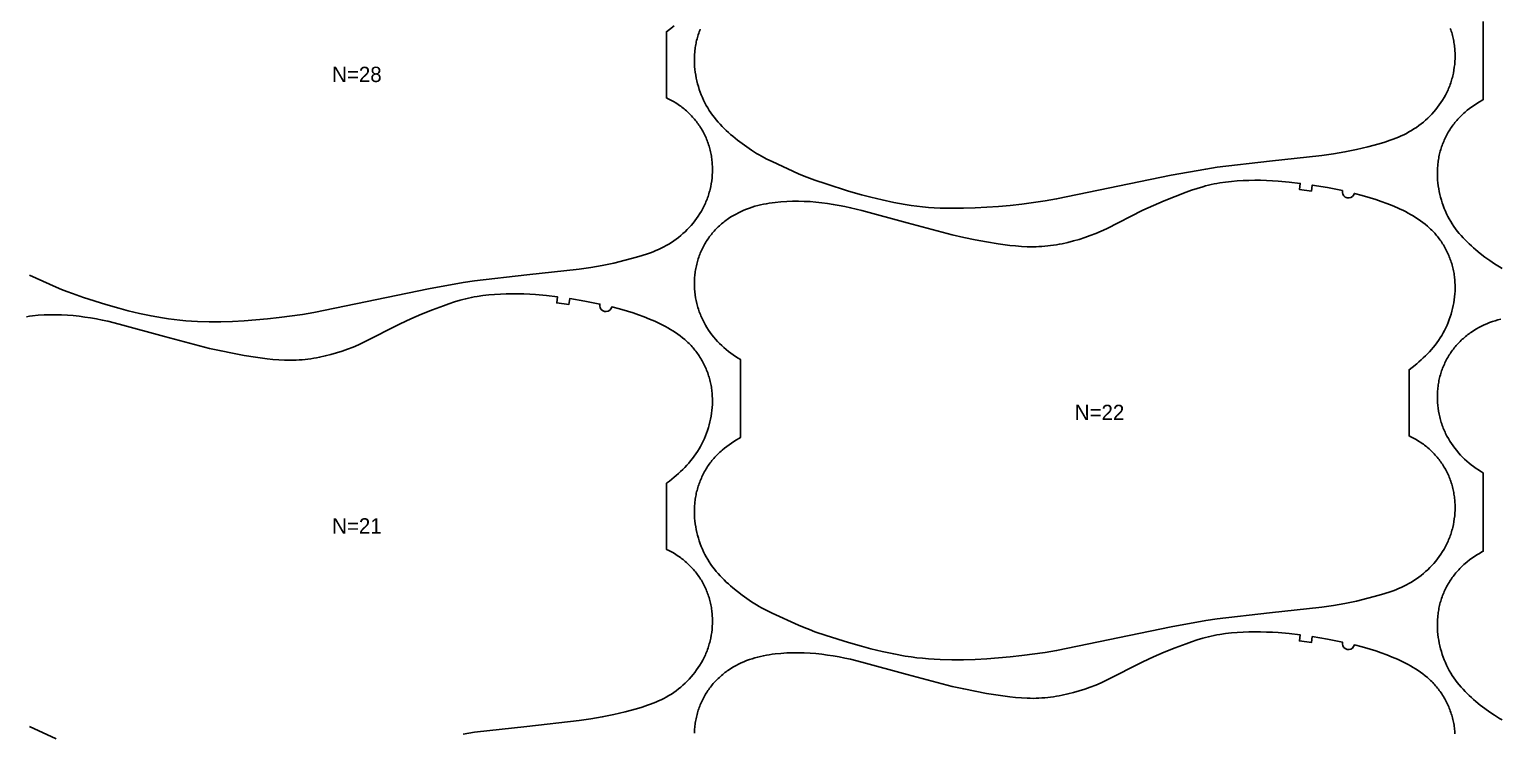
# Model space of a CAD drawing. Header units: inches. Extents: x 0 to 1954, y 0 to 1079.
# Drawn here: x 994.7 to 1474.4, y 307.9 to 537.3 of the extents above; entities that cross this region are included whole.
import ezdxf

# ---------------------------------------------------------------- set-up
doc = ezdxf.new("R2010")
doc.units = ezdxf.units.IN

msp = doc.modelspace()

# ---------------------------------------------------------------- linework, layer by layer
at = {"layer": '1'}
for points in [[(1205.0581, 538.4389), (1203.5778, 537.2338), (1202.5894, 536.4799), (1202.5894, 514.9355), (1203.1608, 514.6617), (1204.0074, 514.2218), (1204.8394, 513.7541), (1205.6554, 513.2586), (1206.454, 512.7356), (1206.8463, 512.4639), (1207.2339, 512.1854), (1207.6164, 511.9001), (1207.9937, 511.608), (1208.3656, 511.3093), (1208.732, 511.0039), (1209.0928, 510.6918), (1209.4476, 510.3731), (1209.7964, 510.0479), (1210.139, 509.716), (1210.4752, 509.3776), (1210.8049, 509.0328), (1211.128, 508.6818), (1211.4444, 508.3246), (1211.7539, 507.9615), (1212.0564, 507.5925), (1212.3518, 507.2177), (1212.64, 506.8374), (1212.9209, 506.4517), (1213.1943, 506.0607), (1213.4601, 505.6645), (1213.7183, 505.2632), (1213.9686, 504.8571), (1214.211, 504.4462), (1214.4454, 504.0308), (1214.6716, 503.6108), (1214.8895, 503.1865), (1215.0991, 502.7581), (1215.3004, 502.3257), (1215.4933, 501.8894), (1215.6778, 501.4495), (1215.854, 501.0062), (1216.0217, 500.5596), (1216.181, 500.1098), (1216.3318, 499.6572), (1216.4742, 499.2017), (1216.608, 498.7437), (1216.7333, 498.2832), (1216.8501, 497.8206), (1216.9583, 497.3558), (1217.058, 496.8892), (1217.149, 496.4208), (1217.2314, 495.9509), (1217.3051, 495.4797), (1217.3704, 495.0071), (1217.427, 494.5335), (1217.4752, 494.0589), (1217.5149, 493.5835), (1217.5461, 493.1075), (1217.5689, 492.6309), (1217.5834, 492.154), (1217.5894, 491.6769), (1217.5766, 490.7225), (1217.5307, 489.769), (1217.4519, 488.8176), (1217.3406, 487.8694), (1217.1966, 486.9256), (1217.0202, 485.9876), (1216.8113, 485.0563), (1216.6947, 484.5937), (1216.5699, 484.1332), (1216.4371, 483.6751), (1216.2962, 483.2194), (1216.1472, 482.7664), (1215.9902, 482.3162), (1215.825, 481.8689), (1215.6518, 481.4247), (1215.4706, 480.9837), (1215.2814, 480.5461), (1215.0844, 480.1118), (1214.8797, 479.6812), (1214.4477, 478.8307), (1213.9864, 477.9955), (1213.4969, 477.1762), (1212.9801, 476.3736), (1212.4369, 475.5885), (1211.8685, 474.8215), (1211.2758, 474.0735), (1210.6594, 473.3449), (1210.0203, 472.6364), (1209.359, 471.9485), (1208.6764, 471.2819), (1207.9731, 470.637), (1207.2499, 470.0144), (1206.5076, 469.4147), (1205.7468, 468.8385), (1204.9686, 468.2859), (1204.1739, 467.7572), (1203.3636, 467.2527), (1202.5386, 466.7726), (1201.7001, 466.3171), (1200.8488, 465.8864), (1199.9858, 465.4808), (1199.1121, 465.1001), (1198.2287, 464.7424), (1197.3368, 464.4054), (1196.4376, 464.0869), (1194.6218, 463.4959), (1192.7906, 462.9512), (1189.1059, 461.9512), (1185.3956, 461.0598), (1181.6597, 460.2766), (1177.901, 459.6116), (1174.1237, 459.0678), (1157.0483, 457.2096), (1139.982, 455.27), (1136.2112, 454.6821), (1124.9452, 452.6337), (1087.5626, 444.9181), (1083.7968, 444.2964), (1076.2344, 443.2512), (1072.4416, 442.8236), (1068.6404, 442.4777), (1064.8327, 442.2116), (1061.0207, 442.0207), (1057.2054, 441.9061), (1053.388, 441.876), (1049.5723, 441.9609), (1047.6664, 442.057), (1045.7629, 442.1917), (1043.8626, 442.3656), (1041.9664, 442.5794), (1040.0751, 442.8334), (1038.189, 443.1249), (1034.4332, 443.8073), (1030.7, 444.6022), (1026.9883, 445.4922), (1023.9075, 446.2975), (1019.6272, 447.5124), (1012.3492, 449.8157), (1008.7393, 451.0598), (1006.9488, 451.7197), (1005.1726, 452.4152), (1003.4131, 453.1508), (994.73, 457.1158)], [(1458.3217, 537.5876), (1458.481, 537.1378), (1458.6318, 536.6852), (1458.7742, 536.2297), (1458.908, 535.7717), (1459.0333, 535.3112), (1459.1501, 534.8486), (1459.2583, 534.3838), (1459.358, 533.9172), (1459.449, 533.4488), (1459.5314, 532.9789), (1459.6051, 532.5077), (1459.6704, 532.0351), (1459.727, 531.5615), (1459.7752, 531.0869), (1459.8149, 530.6115), (1459.8461, 530.1355), (1459.8689, 529.6589), (1459.8834, 529.182), (1459.8894, 528.7049), (1459.8766, 527.7505), (1459.8307, 526.797), (1459.7519, 525.8456), (1459.6406, 524.8974), (1459.4966, 523.9536), (1459.3202, 523.0156), (1459.1113, 522.0843), (1458.9947, 521.6217), (1458.8699, 521.1612), (1458.7371, 520.7031), (1458.5962, 520.2474), (1458.4472, 519.7944), (1458.2902, 519.3442), (1458.125, 518.8969), (1457.9518, 518.4527), (1457.7706, 518.0117), (1457.5814, 517.5741), (1457.3844, 517.1398), (1457.1797, 516.7092), (1456.7477, 515.8587), (1456.2864, 515.0235), (1455.7969, 514.2042), (1455.2801, 513.4016), (1454.7369, 512.6165), (1454.1685, 511.8495), (1453.5758, 511.1015), (1452.9594, 510.3729), (1452.3203, 509.6644), (1451.659, 508.9765), (1450.9764, 508.3099), (1450.2731, 507.665), (1449.5499, 507.0424), (1448.8076, 506.4427), (1448.0468, 505.8665), (1447.2686, 505.3139), (1446.4739, 504.7852), (1445.6636, 504.2807), (1444.8386, 503.8006), (1444.0001, 503.3451), (1443.1488, 502.9144), (1442.2858, 502.5088), (1441.4121, 502.1281), (1440.5287, 501.7704), (1439.6368, 501.4334), (1438.7376, 501.1149), (1436.9218, 500.5239), (1435.0906, 499.9792), (1431.4059, 498.9792), (1427.6956, 498.0878), (1423.9597, 497.3046), (1420.201, 496.6396), (1416.4237, 496.0958), (1399.3483, 494.2376), (1382.282, 492.298), (1378.5112, 491.7101), (1367.2452, 489.6617), (1329.8626, 481.9461), (1326.0968, 481.3244), (1318.5344, 480.2792), (1314.7416, 479.8516), (1310.9404, 479.5057), (1307.1327, 479.2396), (1303.3207, 479.0487), (1299.5054, 478.9341), (1295.688, 478.904), (1291.8723, 478.9889), (1289.9664, 479.085), (1288.0629, 479.2197), (1286.1626, 479.3936), (1284.2664, 479.6074), (1282.3751, 479.8614), (1280.489, 480.1529), (1276.7332, 480.8353), (1273, 481.6302), (1269.2883, 482.5202), (1266.2075, 483.3255), (1261.9272, 484.5404), (1254.6492, 486.8437), (1251.0393, 488.0878), (1249.2488, 488.7477), (1247.4726, 489.4432), (1245.7131, 490.1788), (1237.03, 494.1438), (1235.319, 494.9881), (1233.6338, 495.88), (1232.8036, 496.3485), (1231.9821, 496.8324), (1230.3647, 497.8438), (1228.7808, 498.9087), (1227.2297, 500.0221), (1225.7116, 501.1801), (1224.2313, 502.3852), (1223.5072, 503.0067), (1222.7948, 503.6414), (1222.0947, 504.29), (1221.4078, 504.9528), (1220.7349, 505.6304), (1220.0775, 506.3232), (1219.4373, 507.0315), (1218.816, 507.7559), (1218.2152, 508.4965), (1217.6365, 509.2539), (1217.0816, 510.0283), (1216.5522, 510.8203), (1216.0496, 511.6298), (1215.5742, 512.4561), (1215.1257, 513.298), (1214.7043, 514.1542), (1214.3099, 515.0237), (1213.9425, 515.9053), (1213.6019, 516.7977), (1213.2882, 517.6999), (1213.0015, 518.6108), (1212.742, 519.5296), (1212.5102, 520.4554), (1212.3065, 521.3877), (1212.1315, 522.3255), (1211.9854, 523.2682), (1211.8688, 524.2151), (1211.782, 525.1653), (1211.7256, 526.1181), (1211.7, 527.0724), (1211.7058, 528.0269), (1211.7436, 528.9805), (1211.814, 529.932), (1211.8615, 530.4066), (1211.9174, 530.8802), (1211.9817, 531.3527), (1212.0544, 531.8239), (1212.1358, 532.2937), (1212.2257, 532.7619), (1212.3243, 533.2284), (1212.4315, 533.693), (1212.5473, 534.1556), (1212.6716, 534.616), (1212.8043, 535.0742), (1212.9455, 535.5298), (1213.0949, 535.9829), (1213.2526, 536.4332), (1213.4185, 536.8806), (1213.5925, 537.3249)], [(1475.2036, 459.3205), (1474.3821, 459.8044), (1472.7647, 460.8158), (1471.1808, 461.8807), (1469.6297, 462.9941), (1468.1116, 464.1521), (1466.6313, 465.3572), (1465.9072, 465.9787), (1465.1948, 466.6134), (1464.4947, 467.262), (1463.8078, 467.9248), (1463.1349, 468.6024), (1462.4775, 469.2952), (1461.8373, 470.0035), (1461.216, 470.7279), (1460.6152, 471.4685), (1460.0365, 472.2259), (1459.4816, 473.0003), (1458.9522, 473.7923), (1458.4496, 474.6018), (1457.9742, 475.4281), (1457.5257, 476.27), (1457.1043, 477.1262), (1456.7099, 477.9957), (1456.3425, 478.8773), (1456.0019, 479.7697), (1455.6882, 480.6719), (1455.4015, 481.5828), (1455.142, 482.5016), (1454.9102, 483.4274), (1454.7065, 484.3597), (1454.5315, 485.2975), (1454.3854, 486.2402), (1454.2688, 487.1871), (1454.182, 488.1373), (1454.1256, 489.0901), (1454.1, 490.0444), (1454.1058, 490.9989), (1454.1436, 491.9525), (1454.214, 492.904), (1454.2615, 493.3786), (1454.3174, 493.8522), (1454.3817, 494.3247), (1454.4544, 494.7959), (1454.5358, 495.2657), (1454.6257, 495.7339), (1454.7243, 496.2004), (1454.8315, 496.665), (1454.9473, 497.1276), (1455.0716, 497.588), (1455.2043, 498.0462), (1455.3455, 498.5018), (1455.4949, 498.9549), (1455.6526, 499.4052), (1455.8185, 499.8526), (1455.9925, 500.2969), (1456.1747, 500.7381), (1456.3648, 501.1759), (1456.5629, 501.6102), (1456.7689, 502.0408), (1456.9827, 502.4677), (1457.2043, 502.8906), (1457.4336, 503.3095), (1457.6705, 503.7241), (1457.915, 504.1343), (1458.1669, 504.5399), (1458.4262, 504.9408), (1458.6928, 505.3369), (1458.9666, 505.7279), (1459.2475, 506.1137), (1459.5355, 506.4942), (1459.8305, 506.8692), (1460.1323, 507.2385), (1460.4409, 507.6021), (1460.7563, 507.9596), (1461.0782, 508.311), (1461.4067, 508.6561), (1461.7417, 508.9948), (1462.083, 509.327), (1462.4305, 509.6526), (1462.7838, 509.9719), (1463.1429, 510.285), (1463.8769, 510.8931), (1464.6306, 511.4778), (1465.4022, 512.0401), (1466.1897, 512.5812), (1466.9911, 513.1021), (1467.8045, 513.6036), (1468.6282, 514.0869), (1469.1, 514.3505), (1469.1, 539.8838)], [(993.8118, 443.5469), (994.7562, 443.686), (995.7035, 443.8062), (997.6042, 443.9948), (999.5092, 444.1214), (1001.4165, 444.1886), (1003.3246, 444.1974), (1005.2318, 444.1491), (1007.1368, 444.0452), (1009.0388, 443.8895), (1010.9367, 443.6863), (1012.8299, 443.44), (1014.7175, 443.1542), (1016.5985, 442.8289), (1018.4717, 442.4633), (1020.3361, 442.0569), (1024.039, 441.1339), (1038.7666, 437.1071), (1053.5332, 433.2253), (1057.2564, 432.384), (1060.9957, 431.6174), (1064.7488, 430.9222), (1068.5144, 430.3009), (1072.2967, 429.7881), (1074.1955, 429.5865), (1076.0984, 429.4334), (1078.0041, 429.3395), (1078.9576, 429.318), (1079.9112, 429.3154), (1080.8647, 429.3326), (1081.8179, 429.3695), (1082.7703, 429.4258), (1083.7215, 429.5012), (1084.6712, 429.5952), (1085.619, 429.7074), (1086.5645, 429.8376), (1087.5074, 429.9853), (1088.4472, 430.1502), (1089.3839, 430.3317), (1091.2472, 430.7429), (1093.0963, 431.2151), (1094.9303, 431.7443), (1096.7481, 432.3276), (1098.5476, 432.9644), (1100.3267, 433.6549), (1102.0832, 434.3995), (1103.8164, 435.1961), (1115.731, 441.2396), (1119.1963, 442.8391), (1122.7038, 444.3455), (1126.2419, 445.7764), (1129.8131, 447.1246), (1131.6133, 447.7616), (1133.4255, 448.3622), (1135.2521, 448.9136), (1136.1715, 449.1671), (1137.0953, 449.4035), (1138.0237, 449.6218), (1138.9563, 449.822), (1139.8929, 450.0047), (1140.8328, 450.1702), (1142.7211, 450.4517), (1144.6176, 450.6704), (1146.5193, 450.8303), (1148.4245, 450.9374), (1150.3321, 450.9979), (1152.2408, 451.018), (1154.1494, 451.003), (1156.0573, 450.9531), (1157.9637, 450.8677), (1159.868, 450.746), (1163.4606, 450.4217), (1167.0446, 450.0042), (1166.7947, 448.0199), (1170.7218, 447.4905), (1171.0088, 449.4698), (1175.936, 448.6252), (1180.8463, 447.6876), (1180.8463, 447.6876), (1180.803, 447.0666), (1180.9529, 446.4623), (1181.2812, 445.9334), (1181.7563, 445.5311), (1182.3321, 445.2943), (1182.9528, 445.2461), (1183.5583, 445.3911), (1184.0898, 445.7152), (1184.4959, 446.1871), (1184.7372, 446.761), (1187.307, 446.0745), (1189.861, 445.3297), (1191.6823, 444.7577), (1193.4914, 444.1486), (1195.2848, 443.4965), (1197.059, 442.7951), (1198.8105, 442.0387), (1199.6764, 441.6383), (1200.5349, 441.2225), (1201.3856, 440.7906), (1202.2279, 440.3422), (1203.0612, 439.8766), (1203.8849, 439.3933), (1204.6984, 438.8918), (1205.4998, 438.3709), (1206.2872, 437.8298), (1207.0588, 437.2675), (1207.8125, 436.6828), (1208.5466, 436.0747), (1208.9056, 435.7616), (1209.2589, 435.4423), (1209.6064, 435.1167), (1209.9477, 434.7845), (1210.2827, 434.4458), (1210.6112, 434.1007), (1210.9332, 433.7493), (1211.2485, 433.3918), (1211.5571, 433.0282), (1211.8589, 432.6589), (1212.1539, 432.2839), (1212.4419, 431.9034), (1212.7228, 431.5176), (1212.9966, 431.1266), (1213.2632, 430.7305), (1213.5225, 430.3296), (1213.7745, 429.924), (1214.0189, 429.5138), (1214.2559, 429.0992), (1214.4852, 428.6803), (1214.7067, 428.2574), (1214.9206, 427.8305), (1215.1265, 427.3999), (1215.3246, 426.9656), (1215.5148, 426.5278), (1215.6969, 426.0866), (1215.8709, 425.6423), (1216.0368, 425.1949), (1216.1945, 424.7446), (1216.344, 424.2915), (1216.4851, 423.8359), (1216.6178, 423.3777), (1216.7421, 422.9173), (1216.8579, 422.4547), (1216.9651, 421.9901), (1217.0637, 421.5236), (1217.1537, 421.0554), (1217.235, 420.5856), (1217.3077, 420.1144), (1217.372, 419.6419), (1217.4279, 419.1683), (1217.4754, 418.6937), (1217.5458, 417.7422), (1217.5836, 416.7886), (1217.5894, 415.8341), (1217.5638, 414.8798), (1217.5074, 413.927), (1217.4206, 412.9768), (1217.304, 412.0299), (1217.1579, 411.0872), (1216.9829, 410.1494), (1216.7792, 409.2171), (1216.5475, 408.2913), (1216.288, 407.3725), (1216.0012, 406.4616), (1215.6875, 405.5594), (1215.347, 404.667), (1214.9795, 403.7854), (1214.5851, 402.9159), (1214.1637, 402.0597), (1213.7153, 401.2178), (1213.2398, 400.3915), (1212.7372, 399.582), (1212.2078, 398.79), (1211.6529, 398.0156), (1211.0743, 397.2582), (1210.4734, 396.5176), (1209.8521, 395.7932), (1209.2119, 395.0849), (1208.5545, 394.3921), (1207.8816, 393.7145), (1207.1947, 393.0517), (1206.4947, 392.4031), (1205.7822, 391.7684), (1205.0581, 391.1469), (1203.5778, 389.9418), (1202.5894, 389.1879), (1202.5894, 367.6435), (1203.1608, 367.3697), (1204.0074, 366.9298), (1204.8394, 366.4621), (1205.6554, 365.9666), (1206.454, 365.4436), (1206.8463, 365.1719), (1207.2339, 364.8934), (1207.6164, 364.6081), (1207.9937, 364.316), (1208.3656, 364.0173), (1208.732, 363.7119), (1209.0928, 363.3998), (1209.4476, 363.0811), (1209.7964, 362.7559), (1210.139, 362.424), (1210.4752, 362.0856), (1210.8049, 361.7408), (1211.128, 361.3898), (1211.4444, 361.0326), (1211.7539, 360.6695), (1212.0564, 360.3005), (1212.3518, 359.9257), (1212.64, 359.5454), (1212.9209, 359.1597), (1213.1943, 358.7687), (1213.4601, 358.3725), (1213.7183, 357.9712), (1213.9686, 357.5651), (1214.211, 357.1542), (1214.4454, 356.7388), (1214.6716, 356.3188), (1214.8895, 355.8945), (1215.0991, 355.4661), (1215.3004, 355.0337), (1215.4933, 354.5974), (1215.6778, 354.1575), (1215.854, 353.7142), (1216.0217, 353.2676), (1216.181, 352.8178), (1216.3318, 352.3652), (1216.4742, 351.9097), (1216.608, 351.4517), (1216.7333, 350.9912), (1216.8501, 350.5286), (1216.9583, 350.0638), (1217.058, 349.5972), (1217.149, 349.1288), (1217.2314, 348.6589), (1217.3051, 348.1877), (1217.3704, 347.7151), (1217.427, 347.2415), (1217.4752, 346.7669), (1217.5149, 346.2915), (1217.5461, 345.8155), (1217.5689, 345.3389), (1217.5834, 344.862), (1217.5894, 344.3849), (1217.5766, 343.4305), (1217.5307, 342.477), (1217.4519, 341.5256), (1217.3406, 340.5774), (1217.1966, 339.6336), (1217.0202, 338.6956), (1216.8113, 337.7643), (1216.6947, 337.3017), (1216.5699, 336.8412), (1216.4371, 336.3831), (1216.2962, 335.9274), (1216.1472, 335.4744), (1215.9902, 335.0242), (1215.825, 334.5769), (1215.6518, 334.1327), (1215.4706, 333.6917), (1215.2814, 333.2541), (1215.0844, 332.8198), (1214.8797, 332.3892), (1214.4477, 331.5387), (1213.9864, 330.7035), (1213.4969, 329.8842), (1212.9801, 329.0816), (1212.4369, 328.2965), (1211.8685, 327.5295), (1211.2758, 326.7815), (1210.6594, 326.0529), (1210.0203, 325.3444), (1209.359, 324.6565), (1208.6764, 323.9899), (1207.9731, 323.345), (1207.2499, 322.7224), (1206.5076, 322.1227), (1205.7468, 321.5465), (1204.9686, 320.9939), (1204.1739, 320.4652), (1203.3636, 319.9607), (1202.5386, 319.4806), (1201.7001, 319.0251), (1200.8488, 318.5944), (1199.9858, 318.1888), (1199.1121, 317.8081), (1198.2287, 317.4504), (1197.3368, 317.1134), (1196.4376, 316.7949), (1194.6218, 316.2039), (1192.7906, 315.6592), (1189.1059, 314.6592), (1185.3956, 313.7678), (1181.6597, 312.9846), (1177.901, 312.3196), (1174.1237, 311.7758), (1157.0483, 309.9176), (1139.982, 307.978), (1136.2112, 307.3901)], [(1475.2036, 312.0285), (1474.3821, 312.5124), (1472.7647, 313.5238), (1471.1808, 314.5887), (1469.6297, 315.7021), (1468.1116, 316.8601), (1466.6313, 318.0652), (1465.9072, 318.6867), (1465.1948, 319.3214), (1464.4947, 319.97), (1463.8078, 320.6328), (1463.1349, 321.3104), (1462.4775, 322.0032), (1461.8373, 322.7115), (1461.216, 323.4359), (1460.6152, 324.1765), (1460.0365, 324.9339), (1459.4816, 325.7083), (1458.9522, 326.5003), (1458.4496, 327.3098), (1457.9742, 328.1361), (1457.5257, 328.978), (1457.1043, 329.8342), (1456.7099, 330.7037), (1456.3425, 331.5853), (1456.0019, 332.4777), (1455.6882, 333.3799), (1455.4015, 334.2908), (1455.142, 335.2096), (1454.9102, 336.1354), (1454.7065, 337.0677), (1454.5315, 338.0055), (1454.3854, 338.9482), (1454.2688, 339.8951), (1454.182, 340.8453), (1454.1256, 341.7981), (1454.1, 342.7524), (1454.1058, 343.7069), (1454.1436, 344.6605), (1454.214, 345.612), (1454.2615, 346.0866), (1454.3174, 346.5602), (1454.3817, 347.0327), (1454.4544, 347.5039), (1454.5358, 347.9737), (1454.6257, 348.4419), (1454.7243, 348.9084), (1454.8315, 349.373), (1454.9473, 349.8356), (1455.0716, 350.296), (1455.2043, 350.7542), (1455.3455, 351.2098), (1455.4949, 351.6629), (1455.6526, 352.1132), (1455.8185, 352.5606), (1455.9925, 353.0049), (1456.1747, 353.4461), (1456.3648, 353.8839), (1456.5629, 354.3182), (1456.7689, 354.7488), (1456.9827, 355.1757), (1457.2043, 355.5986), (1457.4336, 356.0175), (1457.6705, 356.4321), (1457.915, 356.8423), (1458.1669, 357.2479), (1458.4262, 357.6488), (1458.6928, 358.0449), (1458.9666, 358.4359), (1459.2475, 358.8217), (1459.5355, 359.2022), (1459.8305, 359.5772), (1460.1323, 359.9465), (1460.4409, 360.3101), (1460.7563, 360.6676), (1461.0782, 361.019), (1461.4067, 361.3641), (1461.7417, 361.7028), (1462.083, 362.035), (1462.4305, 362.3606), (1462.7838, 362.6799), (1463.1429, 362.993), (1463.8769, 363.6011), (1464.6306, 364.1858), (1465.4022, 364.7481), (1466.1897, 365.2892), (1466.9911, 365.8101), (1467.8045, 366.3116), (1468.6282, 366.7949), (1469.1, 367.0585), (1469.1, 392.5918), (1468.3259, 393.0424), (1467.5156, 393.5469), (1466.7208, 394.0756), (1465.9426, 394.6282), (1465.1818, 395.2044), (1464.4395, 395.8041), (1463.7163, 396.4267), (1463.013, 397.0716), (1462.3304, 397.7382), (1461.6691, 398.4261), (1461.03, 399.1346), (1460.4137, 399.8632), (1459.8209, 400.6112), (1459.2525, 401.3782), (1458.7094, 402.1633), (1458.1925, 402.9659), (1457.703, 403.7852), (1457.2417, 404.6204), (1456.8098, 405.4709), (1456.6051, 405.9015), (1456.408, 406.3358), (1456.2189, 406.7734), (1456.0376, 407.2144), (1455.8644, 407.6586), (1455.6992, 408.1059), (1455.5422, 408.5561), (1455.3932, 409.0091), (1455.2523, 409.4648), (1455.1195, 409.9229), (1454.9948, 410.3834), (1454.8781, 410.846), (1454.6692, 411.7773), (1454.4928, 412.7153), (1454.3489, 413.6591), (1454.2375, 414.6073), (1454.1587, 415.5587), (1454.1128, 416.5122), (1454.1, 417.4666), (1454.1061, 417.9437), (1454.1205, 418.4206), (1454.1433, 418.8972), (1454.1745, 419.3732), (1454.2142, 419.8486), (1454.2624, 420.3232), (1454.3191, 420.7968), (1454.3843, 421.2694), (1454.4581, 421.7406), (1454.5405, 422.2105), (1454.6315, 422.6789), (1454.7311, 423.1455), (1454.8393, 423.6103), (1454.9561, 424.0729), (1455.0814, 424.5334), (1455.2152, 424.9914), (1455.3576, 425.4469), (1455.5084, 425.8995), (1455.6677, 426.3493), (1455.8354, 426.7959), (1456.0116, 427.2392), (1456.1961, 427.6791), (1456.3891, 428.1154), (1456.5903, 428.5478), (1456.7999, 428.9762), (1457.0178, 429.4005), (1457.244, 429.8205), (1457.4784, 430.2359), (1457.7208, 430.6468), (1457.9711, 431.0529), (1458.2293, 431.4541), (1458.4951, 431.8504), (1458.7685, 432.2414), (1459.0494, 432.6271), (1459.3376, 433.0074), (1459.633, 433.3822), (1459.9355, 433.7512), (1460.245, 434.1143), (1460.5614, 434.4715), (1460.8845, 434.8225), (1461.2142, 435.1673), (1461.5504, 435.5057), (1461.893, 435.8376), (1462.2418, 436.1628), (1462.5967, 436.4815), (1462.9574, 436.7936), (1463.3238, 437.099), (1463.6957, 437.3977), (1464.0731, 437.6898), (1464.4556, 437.9751), (1464.8431, 438.2536), (1465.2354, 438.5253), (1466.0341, 439.0483), (1466.85, 439.5438), (1467.682, 440.0115), (1468.5287, 440.4514), (1469.3889, 440.8637), (1470.2617, 441.2486), (1471.146, 441.6066), (1472.0407, 441.9378), (1472.9448, 442.2427), (1473.8572, 442.5216), (1474.7769, 442.7748)], [(1211.7061, 307.6797), (1211.7205, 308.1566), (1211.7433, 308.6332), (1211.7745, 309.1092), (1211.8142, 309.5846), (1211.8624, 310.0592), (1211.9191, 310.5328), (1211.9843, 311.0054), (1212.0581, 311.4766), (1212.1405, 311.9465), (1212.2315, 312.4149), (1212.3311, 312.8815), (1212.4393, 313.3463), (1212.5561, 313.8089), (1212.6814, 314.2694), (1212.8152, 314.7274), (1212.9576, 315.1829), (1213.1084, 315.6355), (1213.2677, 316.0853), (1213.4354, 316.5319), (1213.6116, 316.9752), (1213.7961, 317.4151), (1213.9891, 317.8514), (1214.1903, 318.2838), (1214.3999, 318.7122), (1214.6178, 319.1365), (1214.844, 319.5565), (1215.0784, 319.9719), (1215.3208, 320.3828), (1215.5711, 320.7889), (1215.8293, 321.1901), (1216.0951, 321.5864), (1216.3685, 321.9774), (1216.6494, 322.3631), (1216.9376, 322.7434), (1217.233, 323.1182), (1217.5355, 323.4872), (1217.845, 323.8503), (1218.1614, 324.2075), (1218.4845, 324.5585), (1218.8142, 324.9033), (1219.1504, 325.2417), (1219.493, 325.5736), (1219.8418, 325.8988), (1220.1967, 326.2175), (1220.5574, 326.5296), (1220.9238, 326.835), (1221.2957, 327.1337), (1221.6731, 327.4258), (1222.0556, 327.7111), (1222.4431, 327.9896), (1222.8354, 328.2613), (1223.6341, 328.7843), (1224.45, 329.2798), (1225.282, 329.7475), (1226.1287, 330.1874), (1226.9889, 330.5997), (1227.8617, 330.9846), (1228.746, 331.3426), (1229.6407, 331.6738), (1230.5448, 331.9787), (1231.4572, 332.2576), (1232.3769, 332.5108), (1233.303, 332.7387), (1234.2346, 332.9425), (1235.1711, 333.1234), (1236.1118, 333.2829), (1237.0562, 333.422), (1238.0035, 333.5422), (1239.9042, 333.7308), (1241.8092, 333.8574), (1243.7165, 333.9246), (1245.6246, 333.9334), (1247.5318, 333.8851), (1249.4368, 333.7812), (1251.3388, 333.6255), (1253.2367, 333.4223), (1255.1299, 333.176), (1257.0175, 332.8902), (1258.8985, 332.5649), (1260.7717, 332.1993), (1262.6361, 331.7929), (1266.339, 330.8699), (1281.0666, 326.8431), (1295.8332, 322.9613), (1299.5564, 322.12), (1303.2957, 321.3534), (1307.0488, 320.6582), (1310.8144, 320.0369), (1314.5967, 319.5241), (1316.4955, 319.3225), (1318.3984, 319.1694), (1320.3041, 319.0755), (1321.2576, 319.054), (1322.2112, 319.0514), (1323.1647, 319.0686), (1324.1179, 319.1055), (1325.0703, 319.1618), (1326.0215, 319.2372), (1326.9712, 319.3312), (1327.919, 319.4434), (1328.8645, 319.5736), (1329.8074, 319.7213), (1330.7472, 319.8862), (1331.6839, 320.0677), (1333.5472, 320.4789), (1335.3963, 320.9511), (1337.2303, 321.4803), (1339.0481, 322.0636), (1340.8476, 322.7004), (1342.6267, 323.3909), (1344.3832, 324.1355), (1346.1164, 324.9321), (1358.031, 330.9756), (1361.4963, 332.5751), (1365.0038, 334.0815), (1368.5419, 335.5124), (1372.1131, 336.8606), (1373.9133, 337.4976), (1375.7255, 338.0982), (1377.5521, 338.6496), (1378.4715, 338.9031), (1379.3953, 339.1395), (1380.3237, 339.3578), (1381.2563, 339.558), (1382.1929, 339.7407), (1383.1328, 339.9062), (1385.0211, 340.1877), (1386.9176, 340.4064), (1388.8193, 340.5663), (1390.7245, 340.6734), (1392.6321, 340.7339), (1394.5408, 340.754), (1396.4494, 340.739), (1398.3573, 340.6891), (1400.2637, 340.6037), (1402.168, 340.482), (1405.7606, 340.1577), (1409.3446, 339.7402), (1409.0947, 337.7559), (1413.0218, 337.2265), (1413.3088, 339.2058), (1418.236, 338.3612), (1423.1463, 337.4236), (1423.1463, 337.4236), (1423.103, 336.8026), (1423.2529, 336.1983), (1423.5812, 335.6694), (1424.0563, 335.2671), (1424.6321, 335.0303), (1425.2528, 334.9821), (1425.8583, 335.1271), (1426.3898, 335.4512), (1426.7959, 335.9231), (1427.0372, 336.497), (1429.607, 335.8105), (1432.161, 335.0657), (1433.9823, 334.4937), (1435.7914, 333.8846), (1437.5848, 333.2325), (1439.359, 332.5311), (1441.1105, 331.7747), (1441.9764, 331.3743), (1442.8349, 330.9585), (1443.6856, 330.5266), (1444.5279, 330.0782), (1445.3612, 329.6126), (1446.1849, 329.1293), (1446.9984, 328.6278), (1447.7998, 328.1069), (1448.5872, 327.5658), (1449.3588, 327.0035), (1450.1125, 326.4188), (1450.8466, 325.8107), (1451.2056, 325.4976), (1451.5589, 325.1783), (1451.9064, 324.8527), (1452.2477, 324.5205), (1452.5827, 324.1818), (1452.9112, 323.8367), (1453.2332, 323.4853), (1453.5485, 323.1278), (1453.8571, 322.7642), (1454.1589, 322.3949), (1454.4539, 322.0199), (1454.7419, 321.6394), (1455.0228, 321.2536), (1455.2966, 320.8626), (1455.5632, 320.4665), (1455.8225, 320.0656), (1456.0745, 319.66), (1456.3189, 319.2498), (1456.5559, 318.8352), (1456.7852, 318.4163), (1457.0067, 317.9934), (1457.2206, 317.5665), (1457.4265, 317.1359), (1457.6246, 316.7016), (1457.8148, 316.2638), (1457.9969, 315.8226), (1458.1709, 315.3783), (1458.3368, 314.9309), (1458.4945, 314.4806), (1458.644, 314.0275), (1458.7851, 313.5719), (1458.9178, 313.1137), (1459.0421, 312.6533), (1459.1579, 312.1907), (1459.2651, 311.7261), (1459.3637, 311.2596), (1459.4537, 310.7914), (1459.535, 310.3216), (1459.6077, 309.8504), (1459.672, 309.3779), (1459.7279, 308.9043), (1459.7754, 308.4297), (1459.8458, 307.4782)], [(1003.4131, 305.8588), (994.73, 309.8238)]]:
    msp.add_lwpolyline(points, dxfattribs=at)
msp.add_lwpolyline([(1423.1463, 484.7156), (1423.103, 484.0946), (1423.2529, 483.4903), (1423.5812, 482.9614), (1424.0563, 482.5591), (1424.6321, 482.3223), (1425.2528, 482.2741), (1425.8583, 482.4191), (1426.3898, 482.7432), (1426.7959, 483.2151), (1427.0372, 483.789), (1429.607, 483.1025), (1432.161, 482.3577), (1433.9823, 481.7857), (1435.7914, 481.1766), (1437.5848, 480.5245), (1439.359, 479.8231), (1441.1105, 479.0667), (1441.9764, 478.6663), (1442.8349, 478.2505), (1443.6856, 477.8186), (1444.5279, 477.3702), (1445.3612, 476.9046), (1446.1849, 476.4213), (1446.9984, 475.9198), (1447.7998, 475.3989), (1448.5872, 474.8578), (1449.3588, 474.2955), (1450.1125, 473.7108), (1450.8466, 473.1027), (1451.2056, 472.7896), (1451.5589, 472.4703), (1451.9064, 472.1447), (1452.2477, 471.8125), (1452.5827, 471.4738), (1452.9112, 471.1287), (1453.2332, 470.7773), (1453.5485, 470.4198), (1453.8571, 470.0562), (1454.1589, 469.6869), (1454.4539, 469.3119), (1454.7419, 468.9314), (1455.0228, 468.5456), (1455.2966, 468.1546), (1455.5632, 467.7585), (1455.8225, 467.3576), (1456.0745, 466.952), (1456.3189, 466.5418), (1456.5559, 466.1272), (1456.7852, 465.7083), (1457.0067, 465.2854), (1457.2206, 464.8585), (1457.4265, 464.4279), (1457.6246, 463.9936), (1457.8148, 463.5558), (1457.9969, 463.1146), (1458.1709, 462.6703), (1458.3368, 462.2229), (1458.4945, 461.7726), (1458.644, 461.3195), (1458.7851, 460.8639), (1458.9178, 460.4057), (1459.0421, 459.9453), (1459.1579, 459.4827), (1459.2651, 459.0181), (1459.3637, 458.5516), (1459.4537, 458.0834), (1459.535, 457.6136), (1459.6077, 457.1424), (1459.672, 456.6699), (1459.7279, 456.1963), (1459.7754, 455.7217), (1459.8458, 454.7702), (1459.8836, 453.8166), (1459.8894, 452.8621), (1459.8638, 451.9078), (1459.8074, 450.955), (1459.7206, 450.0048), (1459.604, 449.0579), (1459.4579, 448.1152), (1459.2829, 447.1774), (1459.0792, 446.2451), (1458.8475, 445.3193), (1458.588, 444.4005), (1458.3012, 443.4896), (1457.9875, 442.5874), (1457.647, 441.695), (1457.2795, 440.8134), (1456.8851, 439.9439), (1456.4637, 439.0877), (1456.0153, 438.2458), (1455.5398, 437.4195), (1455.0372, 436.61), (1454.5078, 435.818), (1453.9529, 435.0436), (1453.3743, 434.2862), (1452.7734, 433.5456), (1452.1521, 432.8212), (1451.5119, 432.1129), (1450.8545, 431.4201), (1450.1816, 430.7425), (1449.4947, 430.0797), (1448.7947, 429.4311), (1448.0822, 428.7964), (1447.3581, 428.1749), (1445.8778, 426.9698), (1444.8894, 426.2159), (1444.8894, 404.6715), (1445.4608, 404.3977), (1446.3074, 403.9578), (1447.1394, 403.4901), (1447.9554, 402.9946), (1448.754, 402.4716), (1449.1463, 402.1999), (1449.5339, 401.9214), (1449.9164, 401.6361), (1450.2937, 401.344), (1450.6656, 401.0453), (1451.032, 400.7399), (1451.3928, 400.4278), (1451.7476, 400.1091), (1452.0964, 399.7839), (1452.439, 399.452), (1452.7752, 399.1136), (1453.1049, 398.7688), (1453.428, 398.4178), (1453.7444, 398.0606), (1454.0539, 397.6975), (1454.3564, 397.3285), (1454.6518, 396.9537), (1454.94, 396.5734), (1455.2209, 396.1877), (1455.4943, 395.7967), (1455.7601, 395.4005), (1456.0183, 394.9992), (1456.2686, 394.5931), (1456.511, 394.1822), (1456.7454, 393.7668), (1456.9716, 393.3468), (1457.1895, 392.9225), (1457.3991, 392.4941), (1457.6004, 392.0617), (1457.7933, 391.6254), (1457.9778, 391.1855), (1458.154, 390.7422), (1458.3217, 390.2956), (1458.481, 389.8458), (1458.6318, 389.3932), (1458.7742, 388.9377), (1458.908, 388.4797), (1459.0333, 388.0192), (1459.1501, 387.5566), (1459.2583, 387.0918), (1459.358, 386.6252), (1459.449, 386.1568), (1459.5314, 385.6869), (1459.6051, 385.2157), (1459.6704, 384.7431), (1459.727, 384.2695), (1459.7752, 383.7949), (1459.8149, 383.3195), (1459.8461, 382.8435), (1459.8689, 382.3669), (1459.8834, 381.89), (1459.8894, 381.4129), (1459.8766, 380.4585), (1459.8307, 379.505), (1459.7519, 378.5536), (1459.6406, 377.6054), (1459.4966, 376.6616), (1459.3202, 375.7236), (1459.1113, 374.7923), (1458.9947, 374.3297), (1458.8699, 373.8692), (1458.7371, 373.4111), (1458.5962, 372.9554), (1458.4472, 372.5024), (1458.2902, 372.0522), (1458.125, 371.6049), (1457.9518, 371.1607), (1457.7706, 370.7197), (1457.5814, 370.2821), (1457.3844, 369.8478), (1457.1797, 369.4172), (1456.7477, 368.5667), (1456.2864, 367.7315), (1455.7969, 366.9122), (1455.2801, 366.1096), (1454.7369, 365.3245), (1454.1685, 364.5575), (1453.5758, 363.8095), (1452.9594, 363.0809), (1452.3203, 362.3724), (1451.659, 361.6845), (1450.9764, 361.0179), (1450.2731, 360.373), (1449.5499, 359.7504), (1448.8076, 359.1507), (1448.0468, 358.5745), (1447.2686, 358.0219), (1446.4739, 357.4932), (1445.6636, 356.9887), (1444.8386, 356.5086), (1444.0001, 356.0531), (1443.1488, 355.6224), (1442.2858, 355.2168), (1441.4121, 354.8361), (1440.5287, 354.4784), (1439.6368, 354.1414), (1438.7376, 353.8229), (1436.9218, 353.2319), (1435.0906, 352.6872), (1431.4059, 351.6872), (1427.6956, 350.7958), (1423.9597, 350.0126), (1420.201, 349.3476), (1416.4237, 348.8038), (1399.3483, 346.9456), (1382.282, 345.006), (1378.5112, 344.4181), (1367.2452, 342.3697), (1329.8626, 334.6541), (1326.0968, 334.0324), (1318.5344, 332.9872), (1314.7416, 332.5596), (1310.9404, 332.2137), (1307.1327, 331.9476), (1303.3207, 331.7567), (1299.5054, 331.6421), (1295.688, 331.612), (1291.8723, 331.6969), (1289.9664, 331.793), (1288.0629, 331.9277), (1286.1626, 332.1016), (1284.2664, 332.3154), (1282.3751, 332.5694), (1280.489, 332.8609), (1276.7332, 333.5433), (1273, 334.3382), (1269.2883, 335.2282), (1266.2075, 336.0335), (1261.9272, 337.2484), (1254.6492, 339.5517), (1251.0393, 340.7958), (1249.2488, 341.4557), (1247.4726, 342.1512), (1245.7131, 342.8868), (1237.03, 346.8518), (1235.319, 347.6961), (1233.6338, 348.588), (1232.8036, 349.0565), (1231.9821, 349.5404), (1230.3647, 350.5518), (1228.7808, 351.6167), (1227.2297, 352.7301), (1225.7116, 353.8881), (1224.2313, 355.0932), (1223.5072, 355.7147), (1222.7948, 356.3494), (1222.0947, 356.998), (1221.4078, 357.6608), (1220.7349, 358.3384), (1220.0775, 359.0312), (1219.4373, 359.7395), (1218.816, 360.4639), (1218.2152, 361.2045), (1217.6365, 361.9619), (1217.0816, 362.7363), (1216.5522, 363.5283), (1216.0496, 364.3378), (1215.5742, 365.1641), (1215.1257, 366.006), (1214.7043, 366.8622), (1214.3099, 367.7317), (1213.9425, 368.6133), (1213.6019, 369.5057), (1213.2882, 370.4079), (1213.0015, 371.3188), (1212.742, 372.2376), (1212.5102, 373.1634), (1212.3065, 374.0957), (1212.1315, 375.0335), (1211.9854, 375.9762), (1211.8688, 376.9231), (1211.782, 377.8733), (1211.7256, 378.8261), (1211.7, 379.7804), (1211.7058, 380.7349), (1211.7436, 381.6885), (1211.814, 382.64), (1211.8615, 383.1146), (1211.9174, 383.5882), (1211.9817, 384.0607), (1212.0544, 384.5319), (1212.1358, 385.0017), (1212.2257, 385.4699), (1212.3243, 385.9364), (1212.4315, 386.401), (1212.5473, 386.8636), (1212.6716, 387.324), (1212.8043, 387.7822), (1212.9455, 388.2378), (1213.0949, 388.6909), (1213.2526, 389.1412), (1213.4185, 389.5886), (1213.5925, 390.0329), (1213.7747, 390.4741), (1213.9648, 390.9119), (1214.1629, 391.3462), (1214.3689, 391.7768), (1214.5827, 392.2037), (1214.8043, 392.6266), (1215.0336, 393.0455), (1215.2705, 393.4601), (1215.515, 393.8703), (1215.7669, 394.2759), (1216.0262, 394.6768), (1216.2928, 395.0729), (1216.5666, 395.4639), (1216.8475, 395.8497), (1217.1355, 396.2302), (1217.4305, 396.6052), (1217.7323, 396.9745), (1218.0409, 397.3381), (1218.3563, 397.6956), (1218.6782, 398.047), (1219.0067, 398.3921), (1219.3417, 398.7308), (1219.683, 399.063), (1220.0305, 399.3886), (1220.3838, 399.7079), (1220.7429, 400.021), (1221.4769, 400.6291), (1222.2306, 401.2138), (1223.0022, 401.7761), (1223.7897, 402.3172), (1224.5911, 402.8381), (1225.4045, 403.3396), (1226.2282, 403.8229), (1226.7, 404.0865), (1226.7, 429.6198), (1225.9259, 430.0704), (1225.1156, 430.5749), (1224.3208, 431.1036), (1223.5426, 431.6562), (1222.7818, 432.2324), (1222.0395, 432.8321), (1221.3163, 433.4547), (1220.613, 434.0996), (1219.9304, 434.7662), (1219.2691, 435.4541), (1218.63, 436.1626), (1218.0137, 436.8912), (1217.4209, 437.6392), (1216.8525, 438.4062), (1216.3094, 439.1913), (1215.7925, 439.9939), (1215.303, 440.8132), (1214.8417, 441.6484), (1214.4098, 442.4989), (1214.2051, 442.9295), (1214.008, 443.3638), (1213.8189, 443.8014), (1213.6376, 444.2424), (1213.4644, 444.6866), (1213.2992, 445.1339), (1213.1422, 445.5841), (1212.9932, 446.0371), (1212.8523, 446.4928), (1212.7195, 446.9509), (1212.5948, 447.4114), (1212.4781, 447.874), (1212.2692, 448.8053), (1212.0928, 449.7433), (1211.9489, 450.6871), (1211.8375, 451.6353), (1211.7587, 452.5867), (1211.7128, 453.5402), (1211.7, 454.4946), (1211.7061, 454.9717), (1211.7205, 455.4486), (1211.7433, 455.9252), (1211.7745, 456.4012), (1211.8142, 456.8766), (1211.8624, 457.3512), (1211.9191, 457.8248), (1211.9843, 458.2974), (1212.0581, 458.7686), (1212.1405, 459.2385), (1212.2315, 459.7069), (1212.3311, 460.1735), (1212.4393, 460.6383), (1212.5561, 461.1009), (1212.6814, 461.5614), (1212.8152, 462.0194), (1212.9576, 462.4749), (1213.1084, 462.9275), (1213.2677, 463.3773), (1213.4354, 463.8239), (1213.6116, 464.2672), (1213.7961, 464.7071), (1213.9891, 465.1434), (1214.1903, 465.5758), (1214.3999, 466.0042), (1214.6178, 466.4285), (1214.844, 466.8485), (1215.0784, 467.2639), (1215.3208, 467.6748), (1215.5711, 468.0809), (1215.8293, 468.4821), (1216.0951, 468.8784), (1216.3685, 469.2694), (1216.6494, 469.6551), (1216.9376, 470.0354), (1217.233, 470.4102), (1217.5355, 470.7792), (1217.845, 471.1423), (1218.1614, 471.4995), (1218.4845, 471.8505), (1218.8142, 472.1953), (1219.1504, 472.5337), (1219.493, 472.8656), (1219.8418, 473.1908), (1220.1967, 473.5095), (1220.5574, 473.8216), (1220.9238, 474.127), (1221.2957, 474.4257), (1221.6731, 474.7178), (1222.0556, 475.0031), (1222.4431, 475.2816), (1222.8354, 475.5533), (1223.6341, 476.0763), (1224.45, 476.5718), (1225.282, 477.0395), (1226.1287, 477.4794), (1226.9889, 477.8917), (1227.8617, 478.2766), (1228.746, 478.6346), (1229.6407, 478.9658), (1230.5448, 479.2707), (1231.4572, 479.5496), (1232.3769, 479.8028), (1233.303, 480.0307), (1234.2346, 480.2345), (1235.1711, 480.4154), (1236.1118, 480.5749), (1237.0562, 480.714), (1238.0035, 480.8342), (1239.9042, 481.0228), (1241.8092, 481.1494), (1243.7165, 481.2166), (1245.6246, 481.2254), (1247.5318, 481.1771), (1249.4368, 481.0732), (1251.3388, 480.9175), (1253.2367, 480.7143), (1255.1299, 480.468), (1257.0175, 480.1822), (1258.8985, 479.8569), (1260.7717, 479.4913), (1262.6361, 479.0849), (1266.339, 478.1619), (1281.0666, 474.1351), (1295.8332, 470.2533), (1299.5564, 469.412), (1303.2957, 468.6454), (1307.0488, 467.9502), (1310.8144, 467.3289), (1314.5967, 466.8161), (1316.4955, 466.6145), (1318.3984, 466.4614), (1320.3041, 466.3675), (1321.2576, 466.346), (1322.2112, 466.3434), (1323.1647, 466.3606), (1324.1179, 466.3975), (1325.0703, 466.4538), (1326.0215, 466.5292), (1326.9712, 466.6232), (1327.919, 466.7354), (1328.8645, 466.8656), (1329.8074, 467.0133), (1330.7472, 467.1782), (1331.6839, 467.3597), (1333.5472, 467.7709), (1335.3963, 468.2431), (1337.2303, 468.7723), (1339.0481, 469.3556), (1340.8476, 469.9924), (1342.6267, 470.6829), (1344.3832, 471.4275), (1346.1164, 472.2241), (1358.031, 478.2676), (1361.4963, 479.8671), (1365.0038, 481.3735), (1368.5419, 482.8044), (1372.1131, 484.1526), (1373.9133, 484.7896), (1375.7255, 485.3902), (1377.5521, 485.9416), (1378.4715, 486.1951), (1379.3953, 486.4315), (1380.3237, 486.6498), (1381.2563, 486.85), (1382.1929, 487.0327), (1383.1328, 487.1982), (1385.0211, 487.4797), (1386.9176, 487.6984), (1388.8193, 487.8583), (1390.7245, 487.9654), (1392.6321, 488.0259), (1394.5408, 488.046), (1396.4494, 488.031), (1398.3573, 487.9811), (1400.2637, 487.8957), (1402.168, 487.774), (1405.7606, 487.4497), (1409.3446, 487.0322), (1409.0947, 485.0479), (1413.0218, 484.5185), (1413.3088, 486.4978), (1418.236, 485.6532), (1423.1463, 484.7156)], close=True, dxfattribs=at)

# ---------------------------------------------------------------- texts
for s, p in [('N=28', (1093.4947, 520.093)), ('N=22', (1335.7947, 409.829)), ('N=21', (1093.4947, 372.801))]:
    msp.add_text(s, height=5, dxfattribs=at).set_placement(p)

doc.saveas('drawing.dxf')
